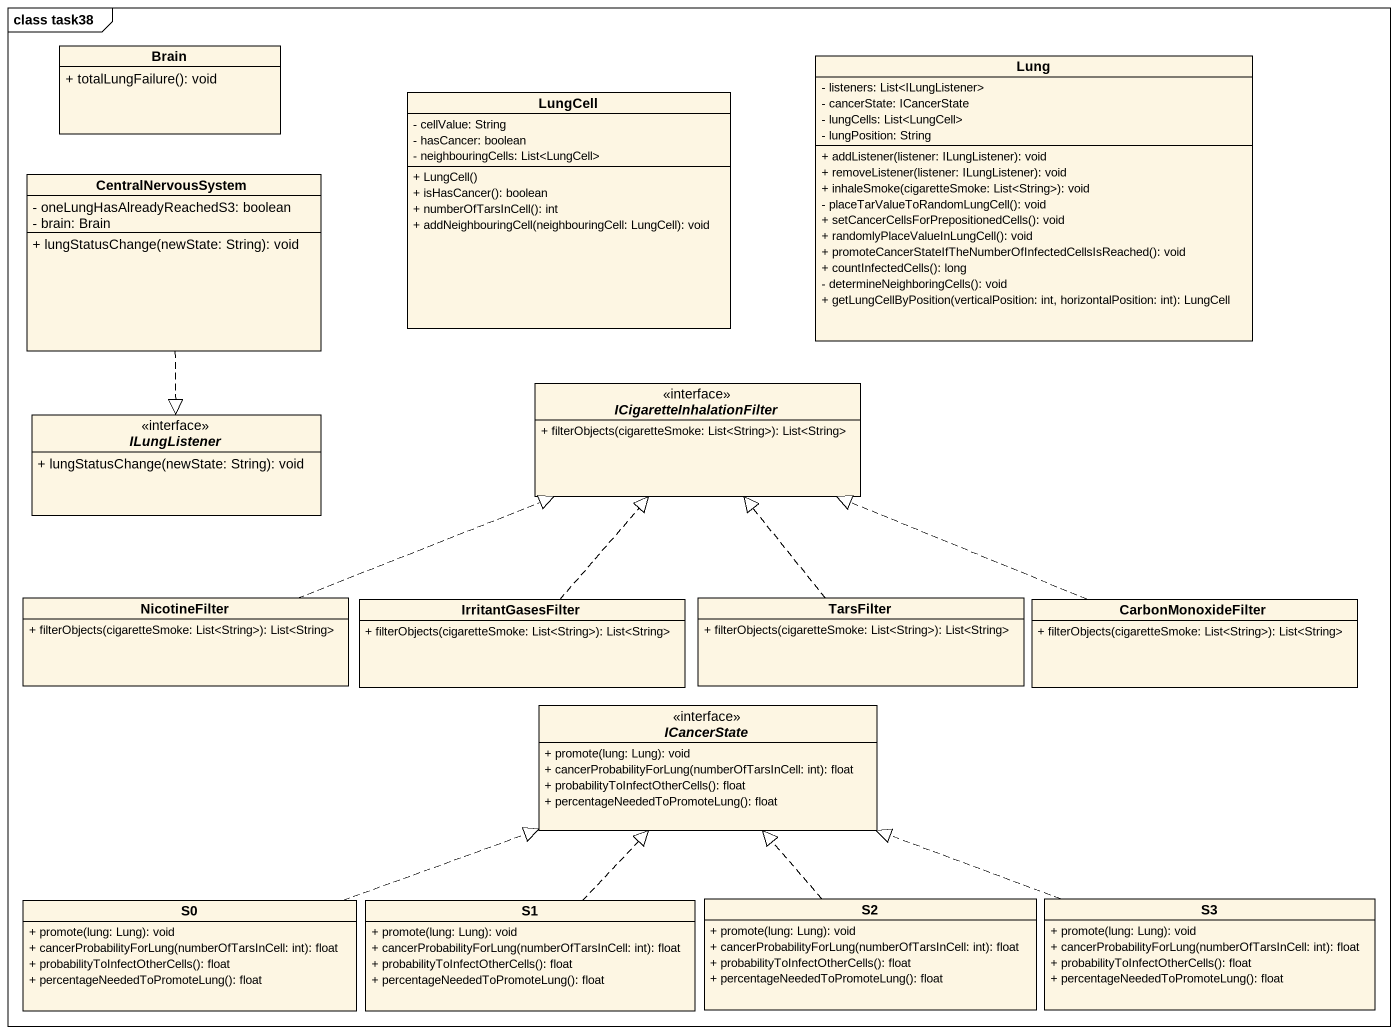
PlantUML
@startuml
mainframe class task38
hide circle
hide empty members
skinparam classAttributeIconSize 0
class Brain {
  + totalLungFailure(): void
}
class LungCell {
  - cellValue: String
  - hasCancer: boolean
  - neighbouringCells: List<LungCell>
  + LungCell()
  + isHasCancer(): boolean
  + numberOfTarsInCell(): int
  + addNeighbouringCell(neighbouringCell: LungCell): void
}
class Lung {
  - listeners: List<ILungListener>
  - cancerState: ICancerState
  - lungCells: List<LungCell>
  - lungPosition: String
  + addListener(listener: ILungListener): void
  + removeListener(listener: ILungListener): void
  + inhaleSmoke(cigaretteSmoke: List<String>): void
  - placeTarValueToRandomLungCell(): void
  + setCancerCellsForPrepositionedCells(): void
  + randomlyPlaceValueInLungCell(): void
  + promoteCancerStateIfTheNumberOfInfectedCellsIsReached(): void
  + countInfectedCells(): long
  - determineNeighboringCells(): void
  + getLungCellByPosition(verticalPosition: int, horizontalPosition: int): LungCell
}
class CentralNervousSystem {
  - oneLungHasAlreadyReachedS3: boolean
  - brain: Brain
  + lungStatusChange(newState: String): void
}
interface ICigaretteInhalationFilter {
  + filterObjects(cigaretteSmoke: List<String>): List<String>
}
interface ILungListener {
  + lungStatusChange(newState: String): void
}
class NicotineFilter {
  + filterObjects(cigaretteSmoke: List<String>): List<String>
}
class IrritantGasesFilter {
  + filterObjects(cigaretteSmoke: List<String>): List<String>
}
class TarsFilter {
  + filterObjects(cigaretteSmoke: List<String>): List<String>
}
class CarbonMonoxideFilter {
  + filterObjects(cigaretteSmoke: List<String>): List<String>
}
interface ICancerState {
  + promote(lung: Lung): void
  + cancerProbabilityForLung(numberOfTarsInCell: int): float
  + probabilityToInfectOtherCells(): float
  + percentageNeededToPromoteLung(): float
}
class S0 {
  + promote(lung: Lung): void
  + cancerProbabilityForLung(numberOfTarsInCell: int): float
  + probabilityToInfectOtherCells(): float
  + percentageNeededToPromoteLung(): float
}
class S1 {
  + promote(lung: Lung): void
  + cancerProbabilityForLung(numberOfTarsInCell: int): float
  + probabilityToInfectOtherCells(): float
  + percentageNeededToPromoteLung(): float
}
class S2 {
  + promote(lung: Lung): void
  + cancerProbabilityForLung(numberOfTarsInCell: int): float
  + probabilityToInfectOtherCells(): float
  + percentageNeededToPromoteLung(): float
}
class S3 {
  + promote(lung: Lung): void
  + cancerProbabilityForLung(numberOfTarsInCell: int): float
  + probabilityToInfectOtherCells(): float
  + percentageNeededToPromoteLung(): float
}
CentralNervousSystem ..|> ILungListener
NicotineFilter .right.|> ICigaretteInhalationFilter
IrritantGasesFilter .up.|> ICigaretteInhalationFilter
TarsFilter .up.|> ICigaretteInhalationFilter
CarbonMonoxideFilter .left.|> ICigaretteInhalationFilter
S0 .right.|> ICancerState
S1 .up.|> ICancerState
S2 .up.|> ICancerState
S3 .left.|> ICancerState
@enduml
